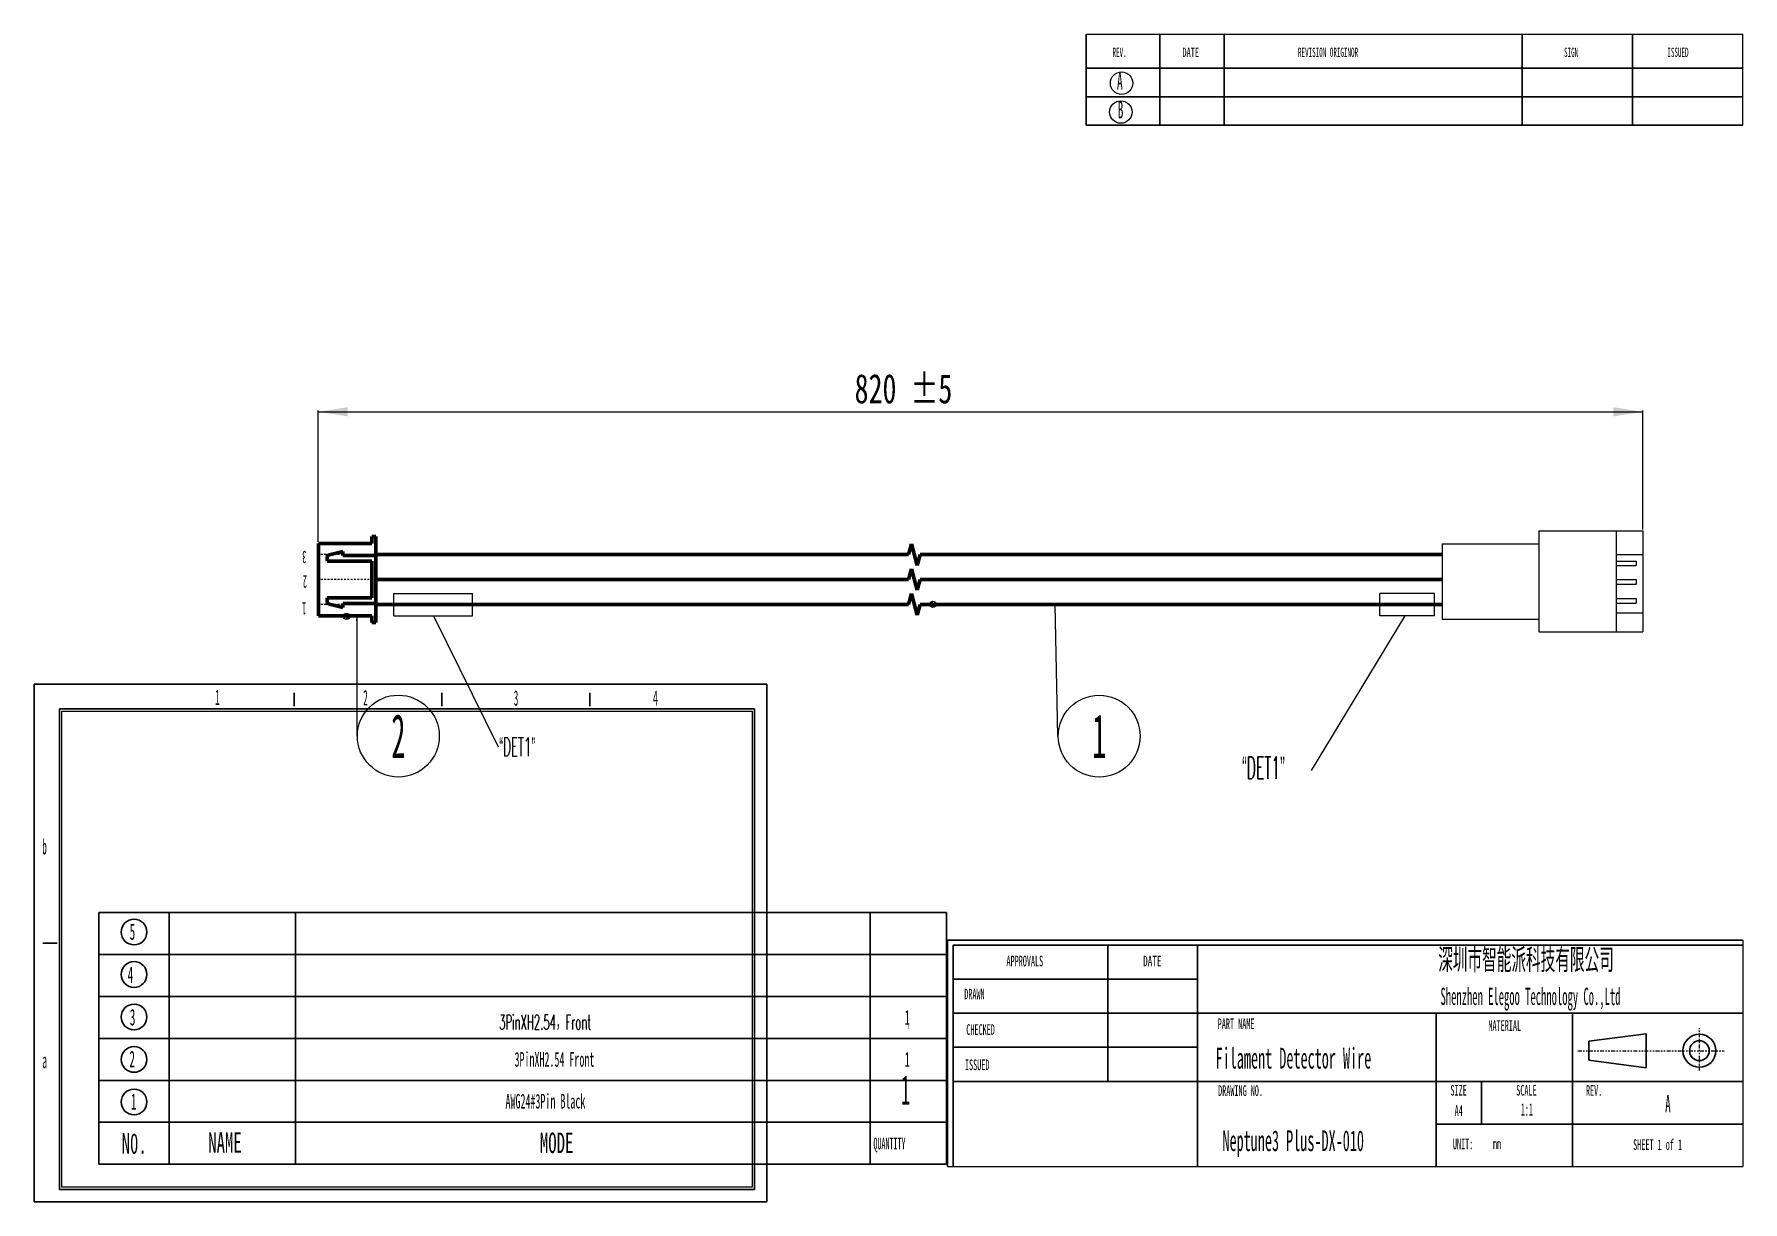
# Model space of a CAD drawing. Header units: millimetres. Extents: x 0 to 117, y 0 to 80.
import ezdxf
from ezdxf.enums import TextEntityAlignment as Align

# ---------------------------------------------------------------- set-up
doc = ezdxf.new("R2010")
doc.units = ezdxf.units.MM
for name, pattern in [('CENTERX2', [2.032, 1.27, -0.254, 0.254, -0.254]), ('HIDDEN', [0.1905, 0.127, -0.0635]), ('PHANTOM', [1.27, 0.635, -0.127, 0.127, -0.127, 0.127, -0.127])]:
    doc.linetypes.add(name, pattern=pattern)
for name, color, linetype, lineweight in [('SLD-0', 179, 'Continuous', 30), ('中心线层', 1, 'CENTERX2', 15), ('尺寸线层', 3, 'Continuous', 15), ('粗实线层', 179, 'Continuous', 30), ('细实线层', 179, 'Continuous', 15)]:
    doc.layers.add(name, color=color, linetype=linetype, lineweight=lineweight)
doc.layers.add('SLD-0_0', color=179, linetype='Continuous')
doc.styles.add('SLDTEXTSTYLE0', font='TXT', dxfattribs={"width": 0.469})
doc.styles.add('SLDTEXTSTYLE1', font='TXT', dxfattribs={"width": 0.63525})
doc.styles.add('SLDTEXTSTYLE10', font='TXT', dxfattribs={"width": 0.7})
doc.styles.add('SLDTEXTSTYLE11', font='TXT', dxfattribs={"width": 0.4669})
doc.styles.add('SLDTEXTSTYLE12', font='TXT', dxfattribs={"width": 0.5025, "bigfont": 'bigfont'})
doc.styles.add('SLDTEXTSTYLE13', font='TXT', dxfattribs={"width": 0.469, "bigfont": 'bigfont'})
doc.styles.add('SLDTEXTSTYLE2', font='TXT', dxfattribs={"width": 0.56, "bigfont": 'bigfont'})
doc.styles.add('SLDTEXTSTYLE3', font='TXT', dxfattribs={"width": 0.45})
doc.styles.add('SLDTEXTSTYLE4', font='TXT', dxfattribs={"width": 0.55055})
doc.styles.add('SLDTEXTSTYLE5', font='TXT', dxfattribs={"width": 0.49})
doc.styles.add('SLDTEXTSTYLE6', font='TXT', dxfattribs={"width": 0.434})
doc.styles.add('SLDTEXTSTYLE7', font='TXT', dxfattribs={"width": 0.6})
doc.styles.add('SLDTEXTSTYLE8', font='TXT', dxfattribs={"width": 0.5025})
doc.styles.add('SLDTEXTSTYLE9', font='TXT', dxfattribs={"width": 0.50025})
doc.dimstyles.new('SLDDIMSTYLE0', dxfattribs={"dimtxt": 2, "dimasz": 0.35, "dimexe": 0, "dimexo": 0.0625, "dimgap": 0.5, "dimtad": 2, "dimlfac": 2.38, "dimrnd": 1e-09, "dimzin": 12, "dimdsep": 46, "dimtxsty": 'SLDTEXTSTYLE0', "dimsah": 1, "dimcen": 0.09, "dimadec": 0, "dimazin": 3, "dimtfac": 1, "dimtdec": 3, "dimtofl": 0, "dimtmove": 0, "dimatfit": 3, "dimfxl": 0, "dimfrac": 2, "dimtolj": 1, "dimtzin": 12, "dimarcsym": 0})
doc.dimstyles.new('SLDDIMSTYLE1', dxfattribs={"dimtxt": 0.18, "dimasz": 0.35, "dimexe": 0, "dimexo": 0.0625, "dimgap": 0, "dimtad": 0, "dimtih": 1, "dimtoh": 1, "dimdec": 0, "dimrnd": 1e-09, "dimzin": 0, "dimdsep": 46, "dimtxsty": 'Standard', "dimsah": 1, "dimcen": 0.09, "dimadec": 0, "dimazin": 0, "dimtfac": 0.35, "dimtdec": 0, "dimtofl": 0, "dimtmove": 0, "dimatfit": 3, "dimfxl": 0, "dimfrac": 2, "dimtolj": 1, "dimtzin": 0, "dimarcsym": 0})

# ---------------------------------------------------------------- blocks, each defined once
blk = doc.blocks.new('明细栏_1')
at = {"layer": '粗实线层', "color": 7}
for p, q in [((144.46, 42.89), (0, 42.89)), ((0, 0), (0, 42.89)), ((12, 42.89), (12, 0)), ((33.51, 42.89), (33.51, 0)), ((131.49, 42.89), (131.49, 0)), ((144.46, 42.89), (144.46, 0)), ((144.46, 35.74), (0, 35.74)), ((144.46, 28.59), (0, 28.59)), ((144.46, 21.44), (0, 21.44)), ((0, 14.3), (0, 21.44)), ((144.46, 14.3), (0, 14.3)), ((144.46, 7.17), (0, 7.17)), ((144.46, 0), (0, 0))]:
    blk.add_line(p, q, dxfattribs=at)
for centre in [(6, 39.59), (6, 32.35), (6, 25.11), (6, 17.87), (6, 10.63)]:
    blk.add_circle(centre, 2.19, dxfattribs=at)
at = {"layer": '尺寸线层', "attachment_point": 1}
for s, insert, char_height, style in [('5', (5.24, 41.06), 2.8, 'SLDTEXTSTYLE8'), ('4', (4.9, 33.72), 2.8, 'SLDTEXTSTYLE8'), ('3', (5.27, 26.47), 2.8, 'SLDTEXTSTYLE8'), ('2', (5.2, 19.33), 2.8, 'SLDTEXTSTYLE8'), ('1', (5.48, 12.09), 2.8, 'SLDTEXTSTYLE8'), ('N0.', (3.88, 5.31), 3.5, 'SLDTEXTSTYLE7'), ('NAME', (18.64, 5.47), 3.5, 'SLDTEXTSTYLE7'), ('MODE', (75.17, 5.41), 3.5, 'SLDTEXTSTYLE7'), ('QUANTITY', (132.02, 4.54), 2, 'SLDTEXTSTYLE8')]:
    blk.add_mtext(s, dxfattribs=dict(at, insert=insert, char_height=char_height, style=style))
at = {"layer": '尺寸线层', "color": 3}
for tag in ['规格1', '数量1', '规格2', '规格3', '规格4_', '规格5', '数量2', '数量3', '数量4', '数量5_', '名称1', '名称2', '名称3', '名称4', '名称5']:
    blk.add_attdef(tag, (0, 0), '', height=1, dxfattribs=at)
blk = doc.blocks.new('ELEGOO标题栏_1')
at = {"layer": 'SLD-0', "color": 179, "linetype": 'Continuous'}
for p, q in [((133.85, 38.11), (0, 38.11)), ((0, 38.11), (0, 0)), ((133.85, 37.29), (0.96, 37.29)), ((0.96, 37.29), (0.96, 0)), ((26.95, 37.29), (26.95, 14.34)), ((42.07, 37.29), (42.07, 0)), ((42.07, 31.55), (0.96, 31.55)), ((133.85, 25.81), (0.96, 25.81)), ((82.22, 25.81), (82.22, 0)), ((105.17, 0), (105.17, 25.81)), ((107.93, 21.13), (117.56, 22.32)), ((107.93, 17.89), (107.93, 21.13)), ((117.56, 16.63), (117.56, 22.32)), ((42.07, 20.08), (0.96, 20.08)), ((107.93, 17.89), (117.56, 16.63)), ((133.85, 14.34), (0.96, 14.34)), ((89.87, 14.34), (89.87, 7.17)), ((82.22, 7.17), (133.85, 7.17))]:
    blk.add_line(p, q, dxfattribs=at)
for radius in [2.77, 1.67]:
    blk.add_circle((126.54, 19.51), radius, dxfattribs=at)
at = {"layer": 'SLD-0_0'}
for p in [(133.85, 38.11), (0, 0)]:
    blk.add_line(p, (133.85, 0), dxfattribs=at)
at = {"layer": '中心线层', "color": 1, "linetype": 'PHANTOM', "lineweight": 15}
for p, q in [((126.54, 16.16), (126.54, 23.3)), ((106.1, 19.51), (130.7, 19.51))]:
    blk.add_line(p, q, dxfattribs=at)
at = {"layer": 'SLD-0'}
for s, insert, char_height, attachment_point, style in [('APPROVALS', (13, 35.5), 1.793, 2, 'SLDTEXTSTYLE0'), ('DATE', (34.46, 35.5), 1.793, 2, 'SLDTEXTSTYLE1'), ('\\M+1905B圳\\M+18E73\\M+19271\\M+1945C\\M+19468\\M+189C8\\M+18B5A\\M+1974C\\M+18CC0\\M+18CF6\\M+18E69', (97.36, 36.73), 4, 2, 'SLDTEXTSTYLE2'), ('DRAWN', (4.52, 29.93), 1.793, 2, 'SLDTEXTSTYLE0'), ('Shenzhen Elegoo Technology Co.,Ltd', (98.11, 30.11), 2.9104, 2, 'SLDTEXTSTYLE3'), ('CHECKED', (5.55, 23.97), 1.793, 2, 'SLDTEXTSTYLE0'), ('PART NAME', (48.56, 24.94), 1.793, 2, 'SLDTEXTSTYLE0'), ('MATERIAL', (93.78, 24.64), 1.793, 2, 'SLDTEXTSTYLE0'), ('ISSUED', (4.99, 18.03), 1.793, 2, 'SLDTEXTSTYLE0'), ('DRAWING NO.', (49.31, 13.69), 1.7927, 2, 'SLDTEXTSTYLE0'), ('SIZE', (86.02, 13.75), 1.793, 2, 'SLDTEXTSTYLE0'), ('SCALE', (97.43, 13.74), 1.793, 2, 'SLDTEXTSTYLE0'), ('REV.', (108.82, 13.72), 1.793, 2, 'SLDTEXTSTYLE0'), ('A', (120.78, 12.04), 2.91, 1, 'SLDTEXTSTYLE0'), ('A4', (86.03, 10.34), 1.793, 2, 'SLDTEXTSTYLE0'), ('1:1', (97.51, 10.67), 2.117, 2, 'SLDTEXTSTYLE0'), ('UNIT:', (86.77, 4.73), 1.793, 2, 'SLDTEXTSTYLE0'), ('mm', (92.44, 4.74), 1.793, 2, 'SLDTEXTSTYLE0'), ('SHEET 1 of 1', (119.51, 4.6), 1.7927, 2, 'SLDTEXTSTYLE0')]:
    blk.add_mtext(s, dxfattribs=dict(at, insert=insert, char_height=char_height, attachment_point=attachment_point, style=style))
at = {"layer": '尺寸线层', "color": 179}
for tag in ['材质', '绘制者', '发布者', '发布日期', '绘图日期', '零件名称', '审核者', '审核日期', '图纸编号']:
    blk.add_attdef(tag, (0, 0), '', height=1, dxfattribs=at)
blk = doc.blocks.new('更新记录栏_1')
at = {"layer": 'SLD-0', "color": 7, "linetype": 'Continuous'}
for p, q in [((-110.52, 0), (-110.52, -15.3)), ((-98.13, 0), (-98.13, -15.3)), ((-87.3, 0), (-87.3, -15.3)), ((-110.52, -5.74), (0, -5.74)), ((-110.52, -10.52), (0, -10.52)), ((-110.52, -15.3), (0, -15.3))]:
    blk.add_line(p, q, dxfattribs=at)
at = {"layer": 'SLD-0', "color": 7}
for p, q in [((-37.16, 0), (-37.16, -15.3)), ((-18.58, 0), (-18.58, -15.3))]:
    blk.add_line(p, q, dxfattribs=at)
at = {"layer": 'SLD-0', "color": 2, "lineweight": 0}
for centre in [(-104.56, -8.25), (-104.68, -13.1)]:
    blk.add_circle(centre, 1.89, dxfattribs=at)
at = {"layer": '粗实线层', "color": 7, "lineweight": 15}
for p in [(-110.52, 0), (0, -15.3)]:
    blk.add_line(p, (0, 0), dxfattribs=at)
at = {"layer": 'SLD-0', "attachment_point": 1}
for s, insert, char_height, style in [('REV.', (-106.09, -2.27), 1.554, 'SLDTEXTSTYLE0'), ('DATE', (-94.32, -2.27), 1.554, 'SLDTEXTSTYLE4'), ('REVISION ORIGINOR', (-74.87, -2.27), 1.5536, 'SLDTEXTSTYLE0'), ('SIGN', (-30.09, -2.27), 1.554, 'SLDTEXTSTYLE0'), ('ISSUED', (-12.7, -2.27), 1.554, 'SLDTEXTSTYLE0'), ('A', (-105.34, -6.43), 2.9, 'SLDTEXTSTYLE5'), ('B', (-105.23, -11.28), 2.9, 'SLDTEXTSTYLE5')]:
    blk.add_mtext(s, dxfattribs=dict(at, insert=insert, char_height=char_height, style=style))
at = {"layer": '尺寸线层', "color": 7}
for tag in ['A版本更新内容_1', 'A版本更新内容_2', '标记A', '标记B', '发布者A', '发布者B', '日期A', '日期B']:
    blk.add_attdef(tag, (0, 0), '', height=1, dxfattribs=at)
blk = doc.blocks.new('图框_1')
at = {"layer": 'SLD-0', "color": 7}
for p, q in [((0, 207.38), (293.52, 207.38)), ((0, 0), (0, 207.38)), ((293.52, 207.38), (293.52, 0)), ((293.52, 0), (0, 0))]:
    blk.add_line(p, q, dxfattribs=at)
at = {"layer": 'SLD-0', "color": 7, "linetype": 'Continuous'}
for p, q in [((104.11, 198.49), (104.11, 203.88)), ((163.36, 198.49), (163.36, 203.88)), ((222.61, 198.49), (222.61, 203.88)), ((10.1, 4.94), (10.1, 197.5)), ((10.1, 197.5), (288.58, 197.5)), ((288.58, 197.5), (288.58, 4.94)), ((9.21, 103.56), (3.48, 103.56)), ((288.58, 4.94), (10.1, 4.94))]:
    blk.add_line(p, q, dxfattribs=at)
at = {"layer": 'SLD-0', "color": 7, "lineweight": 15}
for p, q in [((11.08, 5.93), (11.08, 196.52)), ((11.08, 196.52), (287.59, 196.52)), ((287.59, 196.52), (287.59, 5.93)), ((287.59, 5.93), (11.08, 5.93))]:
    blk.add_line(p, q, dxfattribs=at)
at = {"layer": 'SLD-0', "char_height": 6.17, "attachment_point": 1}
for s, insert, style in [('1', (72.52, 205.23), 'SLDTEXTSTYLE6'), ('2', (131.8, 204.98), 'SLDTEXTSTYLE6'), ('3', (192.12, 204.92), 'SLDTEXTSTYLE6'), ('4', (247.85, 204.92), 'SLDTEXTSTYLE5'), ('b', (3.24, 145.35), 'SLDTEXTSTYLE6'), ('a', (3.29, 59.68), 'SLDTEXTSTYLE6')]:
    blk.add_mtext(s, dxfattribs=dict(at, insert=insert, style=style))
blk = doc.blocks.new('图框1_1')
at = {"color": 7, "linetype": 'Continuous', "xscale": 0.4201680672268908, "yscale": 0.4201680672268908, "zscale": 0.4201680672268908}
blk.add_blockref('图框_1', (0, 0), dxfattribs=at)
blk = doc.blocks.new('_D')
at = {"layer": 'SLD-0_0'}
for p, q in [((19.39, 45.03), (19.39, 54.01)), ((19.39, 53.91), (109.78, 53.91)), ((109.78, 45.89), (109.78, 54.01))]:
    blk.add_line(p, q, dxfattribs=at)
for points in [[(19.39, 53.91), (21.39, 53.6), (21.39, 54.22)], [(109.78, 53.91), (107.78, 54.22), (107.78, 53.6)]]:
    blk.add_solid(points, dxfattribs=at)
at = {"layer": 'SLD-0_0', "insert": (55.99, 56.49), "char_height": 2, "attachment_point": 1, "style": 'SLDTEXTSTYLE10'}
blk.add_mtext('820 ±5', dxfattribs=at)
blk = doc.blocks.new('SW_NOTE_0')
at = {"layer": 'SLD-0_0', "color": 0, "insert": (0.06, 0.63), "char_height": 1.27, "attachment_point": 1, "style": 'SLDTEXTSTYLE13'}
blk.add_mtext('\\M+18167DET1\\M+18168', dxfattribs=at)
blk = doc.blocks.new('SW_NOTE_1')
at = {"layer": 'SLD-0_0', "color": 0, "insert": (-4.71, 0.94), "char_height": 1.5, "attachment_point": 1, "style": 'SLDTEXTSTYLE13'}
blk.add_mtext('\\M+18167DET1\\M+18168', dxfattribs=at)
blk = doc.blocks.new('SW_SYMBOL_C#_2')
at = {"layer": 'SLD-0_0', "color": 0}
blk.add_circle((80, 50), 80, dxfattribs=at)
at = {"layer": 'SLD-0_0', "color": 0, "insert": (80, 50), "char_height": 85.9, "attachment_point": 5, "style": 'SLDTEXTSTYLE0'}
blk.add_mtext('2', dxfattribs=at)
blk = doc.blocks.new('SW_NOTE_2')
at = {"layer": 'SLD-0_0', "color": 0, "xscale": 0.03490909090909091, "yscale": 0.03490909090909091, "zscale": 0.03490909090909091}
blk.add_blockref('SW_SYMBOL_C#_2', (0.05, -1.75), dxfattribs=at)
blk = doc.blocks.new('SW_SYMBOL_C#_1')
at = {"layer": 'SLD-0_0', "color": 0}
blk.add_circle((80, 50), 80, dxfattribs=at)
at = {"layer": 'SLD-0_0', "color": 0, "insert": (80, 50), "char_height": 85.9, "attachment_point": 5, "style": 'SLDTEXTSTYLE0'}
blk.add_mtext('1', dxfattribs=at)
blk = doc.blocks.new('SW_NOTE_3')
at = {"layer": 'SLD-0_0', "color": 0, "xscale": 0.03490909090909091, "yscale": 0.03490909090909091, "zscale": 0.03490909090909091}
blk.add_blockref('SW_SYMBOL_C#_1', (0.06, -1.74), dxfattribs=at)

msp = doc.modelspace()

# ---------------------------------------------------------------- hatches: boundary and pattern name
at = {"layer": '细实线层'}
h = msp.add_hatch(dxfattribs=at)
h.set_pattern_fill('ANSI31', scale=0.0420168, style=0)
edge = h.paths.add_edge_path(flags=0)
edge.add_arc((61.3339, 40.7724), 0.2101, 0, 360)
h = msp.add_hatch(dxfattribs=at)
h.set_pattern_fill('ANSI31', scale=0.0420168, style=0)
edge = h.paths.add_edge_path(flags=0)
edge.add_arc((21.3145, 39.9455), 0.2101, 0, 360)

# ---------------------------------------------------------------- linework, layer by layer
at = {"layer": 'SLD-0_0'}
for p, q in [((102.6776, 45.7854), (109.7813, 45.7854)), ((102.6776, 45.7854), (102.6776, 38.8958)), ((107.9608, 45.7854), (107.9608, 38.8958)), ((109.7813, 45.7854), (109.7813, 38.8958)), ((96.0982, 44.8992), (102.6776, 44.8992)), ((96.0982, 44.8992), (96.0982, 39.7525)), ((102.6776, 44.8992), (102.6776, 39.7525)), ((107.9608, 44.1639), (109.7813, 44.1639)), ((107.9608, 43.7227), (109.3293, 43.7227)), ((107.9608, 43.7227), (107.9608, 43.4286)), ((107.9608, 43.4286), (109.3293, 43.4286)), ((109.3293, 43.7227), (109.3293, 43.4286)), ((107.9608, 42.4647), (109.3293, 42.4647)), ((107.9608, 42.4647), (107.9608, 42.1379)), ((107.9608, 42.1379), (109.3293, 42.1379)), ((109.3293, 42.4647), (109.3293, 42.1379)), ((24.5496, 39.9958), (24.5496, 41.5009)), ((24.5496, 41.5009), (29.9152, 41.5009)), ((29.9152, 39.9958), (29.9152, 41.5009)), ((95.573, 41.5009), (91.8267, 41.5009)), ((91.8267, 39.9958), (91.8267, 41.5009)), ((95.573, 39.9958), (95.573, 41.5009)), ((107.9608, 41.174), (109.3293, 41.174)), ((107.9608, 40.8472), (109.3293, 40.8472)), ((109.3293, 41.174), (109.3293, 40.8472)), ((24.5496, 39.9958), (29.9152, 39.9958)), ((95.573, 39.9958), (91.8267, 39.9958)), ((96.0982, 39.7525), (102.6776, 39.7525)), ((107.9608, 40.2036), (109.7813, 40.2036)), ((102.6776, 38.8958), (109.7813, 38.8958))]:
    msp.add_line(p, q, dxfattribs=at)
at = {"layer": 'SLD-0_0', "color": 7, "linetype": 'Continuous', "lineweight": 60}
for p, q in [((20.0674, 44.1199), (21.0623, 44.3686)), ((21.0623, 44.3686), (21.0623, 44.0995)), ((19.9858, 43.7227), (19.9858, 44.0154)), ((23.0537, 43.7227), (19.9858, 43.7227)), ((21.0623, 44.0995), (23.3228, 44.0995)), ((19.9858, 41.2068), (19.9858, 40.9141)), ((23.0537, 41.2068), (19.9858, 41.2068)), ((21.0623, 40.5609), (21.0623, 40.83)), ((21.0623, 40.83), (23.3228, 40.83)), ((20.0674, 40.8096), (21.0623, 40.5609))]:
    msp.add_line(p, q, dxfattribs=at)
for centre, start, end in [((20.0935, 44.0154), 104.036243, 180), ((20.0935, 40.9141), 180, 255.963757)]:
    msp.add_arc(centre, 0.1076, start, end, dxfattribs=at)
at = {"layer": '粗实线层', "color": 7, "lineweight": 60}
for p, q in [((19.3938, 44.9337), (23.0537, 44.9337)), ((19.3938, 42.1379), (19.3938, 44.9337)), ((23.3228, 45.3912), (23.0537, 45.3912)), ((23.0537, 45.3912), (23.0537, 44.9337)), ((23.3228, 45.3912), (23.3228, 42.1379)), ((23.0537, 42.1379), (23.0537, 43.7227)), ((23.3228, 44.1639), (24.5496, 44.1639)), ((19.3938, 39.9958), (19.3938, 42.1379)), ((23.0537, 41.2068), (23.0537, 42.1379)), ((24.5496, 42.4647), (23.3228, 42.4647)), ((23.3228, 42.1379), (23.3228, 39.5383)), ((23.0537, 39.9958), (19.3938, 39.9958)), ((23.0537, 39.5383), (23.0537, 39.9958)), ((23.3228, 40.7656), (24.5496, 40.7656)), ((23.0537, 39.5383), (23.3228, 39.5383))]:
    msp.add_line(p, q, dxfattribs=at)
at = {"layer": '粗实线层', "color": 8, "linetype": 'HIDDEN', "lineweight": 15}
for p, q in [((23.3228, 44.1639), (19.3938, 44.1639)), ((23.3228, 42.4647), (19.3938, 42.4647)), ((23.3228, 40.7656), (19.3938, 40.7656))]:
    msp.add_line(p, q, dxfattribs=at)
at = {"layer": '细实线层', "lineweight": 60}
for p, q in [((59.8644, 44.8992), (59.6674, 44.1639)), ((60.2583, 43.4286), (59.8644, 44.8992)), ((24.5496, 44.1639), (24.0244, 44.1639)), ((59.6674, 44.1639), (24.5496, 44.1639)), ((59.8644, 43.2), (59.6674, 42.4647)), ((60.2583, 41.7294), (59.8644, 43.2)), ((60.4552, 44.1639), (60.2583, 43.4286)), ((95.573, 44.1639), (60.4552, 44.1639)), ((96.0982, 44.1639), (95.573, 44.1639)), ((24.5496, 42.4647), (24.0244, 42.4647)), ((59.6674, 42.4647), (24.5496, 42.4647)), ((60.4552, 42.4647), (60.2583, 41.7294)), ((95.573, 42.4647), (60.4552, 42.4647)), ((96.0982, 42.4647), (95.573, 42.4647)), ((59.8644, 41.5009), (59.6674, 40.7656)), ((60.2583, 40.0303), (59.8644, 41.5009)), ((24.5496, 40.7656), (24.0244, 40.7656)), ((59.6674, 40.7656), (24.5496, 40.7656)), ((60.4552, 40.7656), (60.2583, 40.0303)), ((95.573, 40.7656), (60.4552, 40.7656)), ((96.0982, 40.7656), (95.573, 40.7656))]:
    msp.add_line(p, q, dxfattribs=at)
at = {"layer": '细实线层'}
for centre in [(61.3339, 40.7724), (21.3145, 39.9455)]:
    msp.add_circle(centre, 0.2101, dxfattribs=at)

# ---------------------------------------------------------------- block references
at = {"color": 7, "linetype": 'Continuous', "xscale": 0.4054583603924979, "yscale": 0.4054583603924979, "zscale": 0.4054583603924979}
for name, p in [('更新记录栏_1', (116.6061, 79.6795)), ('图框1_1', (0, 0))]:
    msp.add_blockref(name, p, dxfattribs=at)
at = {"color": 7, "linetype": 'Continuous'}
ref = msp.add_blockref('明细栏_1', (4.4141, 2.5599), dxfattribs=dict(at, xscale=0.4003997895315147, yscale=0.4003997895315147, zscale=0.4003997895315147))
ref.add_attrib('规格1', 'AWG24#3Pin Black', dxfattribs={"layer": '尺寸线层', "color": 7, "height": 1.000999, "style": 'SLDTEXTSTYLE9', "width": 0.50025}).set_placement((32.1652, 6.0637), align=Align.BOTTOM_LEFT)
ref.add_attrib('规格2', '3PinXH2.54 Front', dxfattribs={"layer": '尺寸线层', "color": 7, "height": 1.000999, "style": 'SLDTEXTSTYLE9', "width": 0.50025}).set_placement((32.7797, 8.9213), align=Align.BOTTOM_LEFT)
ref.add_attrib('数量2', '1', dxfattribs={"layer": '尺寸线层', "color": 7, "height": 1.001, "style": 'SLDTEXTSTYLE9', "width": 0.50025}).set_placement((59.4127, 8.9213), align=Align.BOTTOM_LEFT)
ref.add_attrib('数量3', '1', dxfattribs={"layer": '尺寸线层', "color": 7, "height": 1.001, "style": 'SLDTEXTSTYLE9', "width": 0.50025}).set_placement((59.4127, 11.7834), align=Align.BOTTOM_LEFT)
ref = msp.add_blockref('ELEGOO标题栏_1', (62.3349, 2.4024), dxfattribs=dict(at, xscale=0.4054583603924979, yscale=0.4054583603924979, zscale=0.4054583603924979))
ref.add_attrib('零件名称', 'Filament Detector Wire', dxfattribs={"layer": '尺寸线层', "color": 179, "height": 1.419104, "style": 'SLDTEXTSTYLE9', "width": 0.50025}).set_placement((80.6264, 8.6676), align=Align.BOTTOM_LEFT)
ref.add_attrib('图纸编号', 'Neptune3 Plus-DX-010', dxfattribs={"layer": '尺寸线层', "color": 179, "height": 1.419104, "style": 'SLDTEXTSTYLE9', "width": 0.50025}).set_placement((81.0922, 3.038), align=Align.BOTTOM_LEFT)
at = {"layer": 'SLD-0_0'}
for name, p in [('SW_NOTE_2', (22.0116, 31.7869)), ('SW_NOTE_3', (69.828, 31.7753)), ('SW_NOTE_0', (31.6747, 31.0572)), ('SW_NOTE_1', (87.1499, 29.4358))]:
    msp.add_blockref(name, p, dxfattribs=at)

# ---------------------------------------------------------------- texts
at = {"layer": 'SLD-0_0', "attachment_point": 1}
for s, insert, char_height, style in [('3PinXH2.54\\M+18143Front', (31.7305, 12.7608), 1, 'SLDTEXTSTYLE12'), ('1', (59.5938, 12.1586), 0.35, 'SLDTEXTSTYLE0'), ('1', (59.1549, 8.6329), 2, 'SLDTEXTSTYLE0')]:
    msp.add_mtext(s, dxfattribs=dict(at, insert=insert, char_height=char_height, style=style))
at = {"layer": '尺寸线层', "color": 7, "char_height": 0.8629, "attachment_point": 1, "rotation": 180, "style": 'SLDTEXTSTYLE11'}
for s, insert in [('3', (18.5697, 43.555)), ('2', (18.6109, 41.8795)), ('1', (18.5539, 40.0409))]:
    msp.add_mtext(s, dxfattribs=dict(at, insert=insert))

# ---------------------------------------------------------------- dimensions: what is measured, and where the dimension line sits
at = {"layer": 'SLD-0_0'}
dim = msp.add_linear_dim(base=(109.7813, 53.9121), p1=(19.3938, 44.9337), p2=(109.7813, 45.7854), angle=0, text='820 ±5', dimstyle='SLDDIMSTYLE0', dxfattribs=at)
dim.commit()
dim.dimension.update_dxf_attribs({"geometry": '_D', "text_midpoint": (58.7139, 53.9121), "dimtype": 160})

# ---------------------------------------------------------------- leaders
for points in [[(22.0114, 39.9958), (22.0116, 31.7869)], [(27.2485, 39.9958), (31.6747, 31.0572)], [(69.6623, 40.7656), (69.828, 31.7753)], [(93.5446, 39.9958), (87.1499, 29.4358)]]:
    msp.add_leader(points, dimstyle='SLDDIMSTYLE1', dxfattribs=at)

doc.saveas('drawing.dxf')
